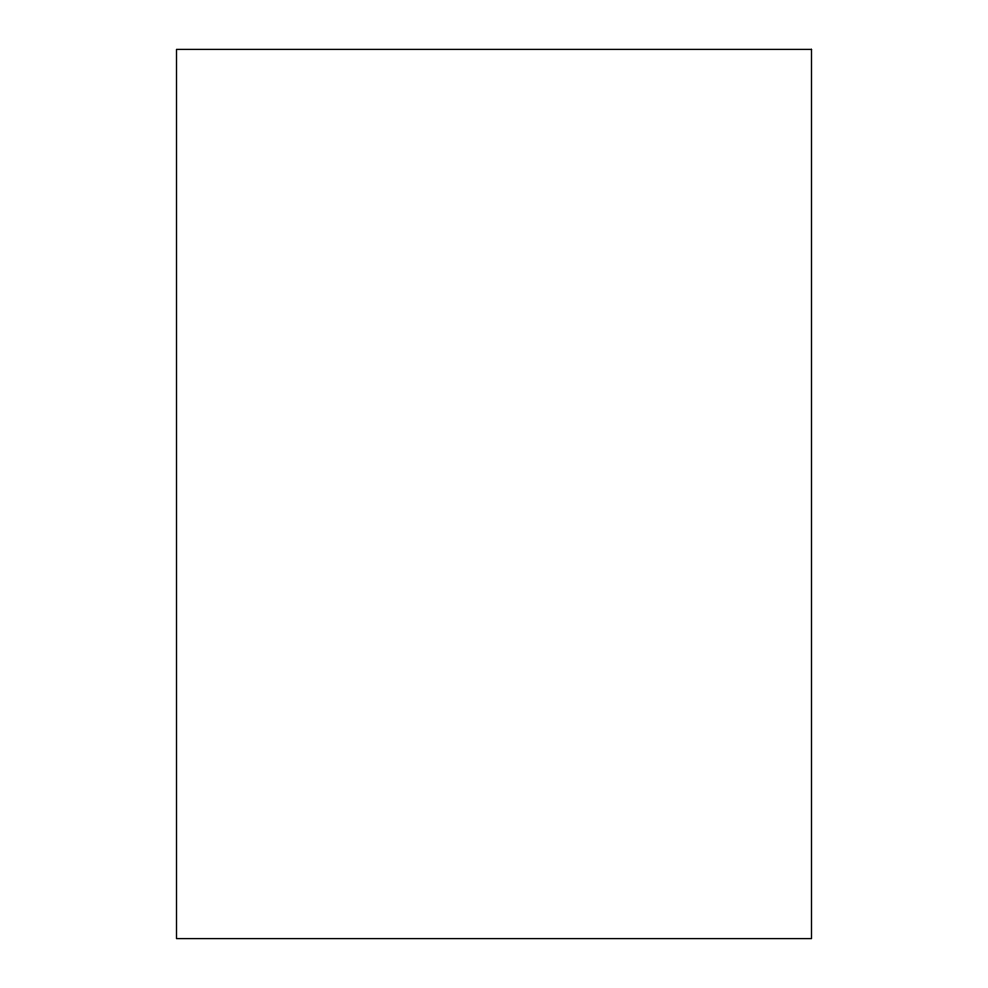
<?xml version="1.0" encoding="UTF-8"?>
<svg xmlns="http://www.w3.org/2000/svg" width="988" height="988" viewBox="0 0 988 988"><rect width="100%" height="100%" fill="white"/><g stroke="black" fill="none" stroke-linecap="round" stroke-linejoin="round"><path stroke-width="1.48" d="M811.494 49.4L176.506 49.4L176.506 938.6L811.494 938.6L811.494 49.4"/></g></svg>
